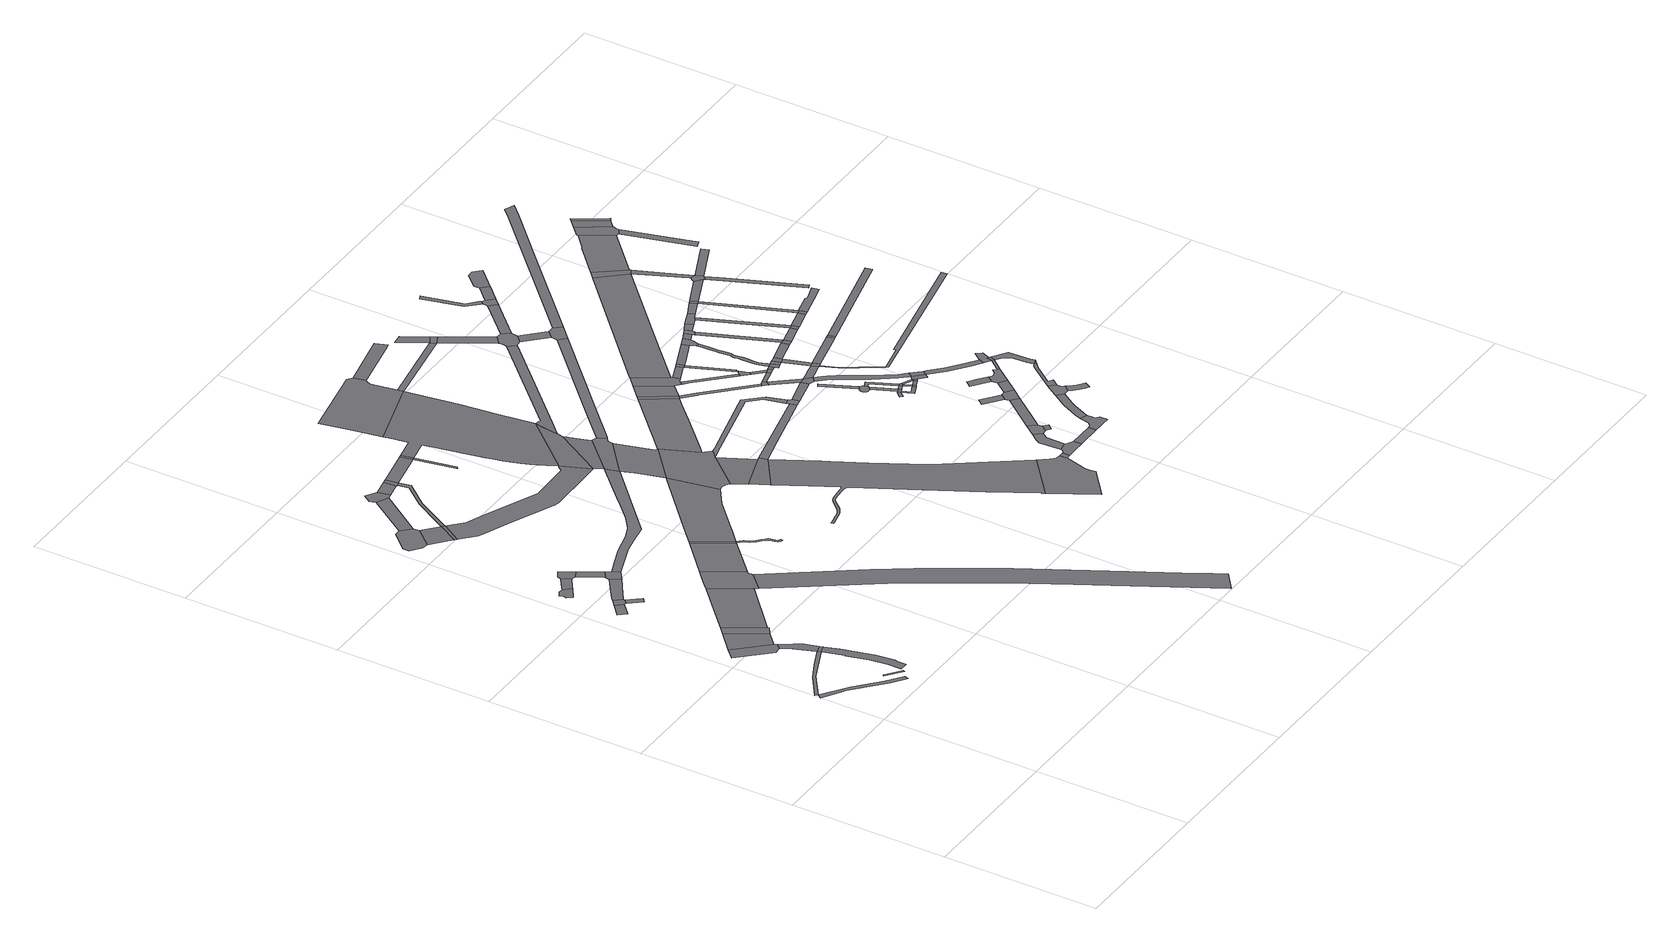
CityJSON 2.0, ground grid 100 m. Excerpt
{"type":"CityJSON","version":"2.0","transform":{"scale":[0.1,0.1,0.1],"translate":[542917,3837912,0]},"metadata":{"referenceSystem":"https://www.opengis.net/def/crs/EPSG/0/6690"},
"CityObjects":{
"road1":{"type":"Road","attributes":{"RoadStructureAttribute.sectionType":"1"},"geometry":[{"type":"MultiSurface","lod":"1","boundaries":[[[0,1,2,3,4,5,6,7,8,9,10]]]}]},
"road2":{"type":"Road","attributes":{"RoadStructureAttribute.sectionType":"1"},"geometry":[{"type":"MultiSurface","lod":"1","boundaries":[[[11,12,13,14,2,15,16]]]}]},
"road3":{"type":"Road","geometry":[{"type":"MultiSurface","lod":"1","boundaries":[[[17,18,19,20]]]}]},
"road4":{"type":"Road","geometry":[{"type":"MultiSurface","lod":"1","boundaries":[[[21,22,23,24,25,26,27]]]}]},
"road5":{"type":"Road","attributes":{"RoadStructureAttribute.sectionType":"1"},"geometry":[{"type":"MultiSurface","lod":"1","boundaries":[[[28,21,27,29,30]]]}]},
"road6":{"type":"Road","attributes":{"RoadStructureAttribute.sectionType":"1"},"geometry":[{"type":"MultiSurface","lod":"1","boundaries":[[[31,32,33,34,35,36,37,16,38,39,40,41,42,43,44]]]}]},
"road7":{"type":"Road","attributes":{"RoadStructureAttribute.sectionType":"1"},"geometry":[{"type":"MultiSurface","lod":"1","boundaries":[[[45,46,47,26,25,48,49,50,11,51]]]}]},
"road8":{"type":"Road","geometry":[{"type":"MultiSurface","lod":"1","boundaries":[[[51,11,16,37]]]}]},
"road9":{"type":"Road","geometry":[{"type":"MultiSurface","lod":"1","boundaries":[[[52,28,30,53,54]]]}]},
"road10":{"type":"Road","attributes":{"RoadStructureAttribute.sectionType":"1"},"geometry":[{"type":"MultiSurface","lod":"1","boundaries":[[[55,56,57,58]]]}]},
"road11":{"type":"Road","geometry":[{"type":"MultiSurface","lod":"1","boundaries":[[[59,55,58,60,61,62,63,64,65,66]]]}]},
"road12":{"type":"Road","geometry":[{"type":"MultiSurface","lod":"1","boundaries":[[[67,68,69,70,71,72,73,74]]]}]},
"road13":{"type":"Road","geometry":[{"type":"MultiSurface","lod":"1","boundaries":[[[75,76,77,63,62]]]}]},
"road14":{"type":"Road","attributes":{"RoadStructureAttribute.sectionType":"1"},"geometry":[{"type":"MultiSurface","lod":"1","boundaries":[[[78,79,80,74,73,81,82]]]}]},
"road15":{"type":"Road","attributes":{"RoadStructureAttribute.sectionType":"1"},"geometry":[{"type":"MultiSurface","lod":"1","boundaries":[[[83,84,52,54,85,86]]]}]},
"road16":{"type":"Road","attributes":{"RoadStructureAttribute.sectionType":"1"},"geometry":[{"type":"MultiSurface","lod":"1","boundaries":[[[87,88,89,90,59,66,91,92,93]]]}]},
"road17":{"type":"Road","geometry":[{"type":"MultiSurface","lod":"1","boundaries":[[[94,95,78,82,96,97]]]}]},
"road18":{"type":"Road","attributes":{"RoadStructureAttribute.sectionType":"1"},"geometry":[{"type":"MultiSurface","lod":"1","boundaries":[[[98,97,96,99,100]]]}]},
"road19":{"type":"Road","geometry":[{"type":"MultiSurface","lod":"1","boundaries":[[[100,99,87,93,101,102]]]}]},
"road20":{"type":"Road","geometry":[{"type":"MultiSurface","lod":"1","boundaries":[[[103,104,105,106,107,108,109,110,111,112]]]}]},
"road21":{"type":"Road","geometry":[{"type":"MultiSurface","lod":"1","boundaries":[[[113,114,115,83,86,116,117,118,119,120,121,122]]]}]},
"road22":{"type":"Road","attributes":{"RoadStructureAttribute.sectionType":"1"},"geometry":[{"type":"MultiSurface","lod":"1","boundaries":[[[123,124,110,109,125,126,127]]]}]},
"road23":{"type":"Road","geometry":[{"type":"MultiSurface","lod":"1","boundaries":[[[127,126,128,129]]]}]},
"road24":{"type":"Road","attributes":{"RoadStructureAttribute.sectionType":"1"},"geometry":[{"type":"MultiSurface","lod":"1","boundaries":[[[130,103,112,131,132]]]}]},
"road25":{"type":"Road","attributes":{"RoadStructureAttribute.sectionType":"1"},"geometry":[{"type":"MultiSurface","lod":"1","boundaries":[[[133,113,122,134]]]}]},
"road26":{"type":"Road","attributes":{"RoadStructureAttribute.sectionType":"1"},"geometry":[{"type":"MultiSurface","lod":"1","boundaries":[[[135,136,137,138,139,140,141,142,143,127,129]]]}]},
"road27":{"type":"Road","geometry":[{"type":"MultiSurface","lod":"1","boundaries":[[[144,145,130,132,146,147,148]]]}]},
"road28":{"type":"Road","geometry":[{"type":"MultiSurface","lod":"1","boundaries":[[[149,133,134,150]]]}]},
"road29":{"type":"Road","attributes":{"RoadStructureAttribute.sectionType":"1"},"geometry":[{"type":"MultiSurface","lod":"1","boundaries":[[[151,152,153,154,155,156,157,158,117,116,159,160,161,162,163,164,165,166]]]}]},
"road30":{"type":"Road","attributes":{"RoadStructureAttribute.sectionType":"1"},"geometry":[{"type":"MultiSurface","lod":"1","boundaries":[[[167,148,147,168]]]}]},
"road31":{"type":"Road","attributes":{"RoadStructureAttribute.sectionType":"1"},"geometry":[{"type":"MultiSurface","lod":"1","boundaries":[[[169,170,171,172,173,174,175,176,177,178,102,101,179,180,181,182,183,184,185]]]}]},
"road32":{"type":"Road","geometry":[{"type":"MultiSurface","lod":"1","boundaries":[[[186,187,188,189,190,191,192,193,194,195,196,197,198,199,200,201,202,203,204,205,206,207,208,209,210,211,150,134]]]}]},
"road33":{"type":"Road","attributes":{"RoadStructureAttribute.sectionType":"1"},"geometry":[{"type":"MultiSurface","lod":"1","boundaries":[[[212,213,214,215,216,217,129,128,218,219,220,221,222,223,224,225,226,227,228,229,230,231,232,233]]]}]},
"road34":{"type":"Road","geometry":[{"type":"MultiSurface","lod":"1","boundaries":[[[234,167,168,235,140,139,236]]]}]},
"road35":{"type":"Road","attributes":{"RoadStructureAttribute.sectionType":"1"},"geometry":[{"type":"MultiSurface","lod":"1","boundaries":[[[237,238,149,150,239,240,241,242]]]}]},
"road36":{"type":"Road","attributes":{"RoadStructureAttribute.sectionType":"1"},"geometry":[{"type":"MultiSurface","lod":"1","boundaries":[[[243,244,245,234,236,246,247]]]}]},
"road37":{"type":"Road","attributes":{"RoadStructureAttribute.sectionType":"1"},"geometry":[{"type":"MultiSurface","lod":"1","boundaries":[[[248,249,250,251,252,247]]]}]},
"road38":{"type":"Road","geometry":[{"type":"MultiSurface","lod":"1","boundaries":[[[253,243,247,252]]]}]},
"road39":{"type":"Road","geometry":[{"type":"MultiSurface","lod":"1","boundaries":[[[254,255,256,257,258,259,260,261,262,253,252,263,264,265,266,267,268,269,270,271,272,273,274,275,233,276]]]}]},
"road40":{"type":"Road","attributes":{"RoadStructureAttribute.sectionType":"1"},"geometry":[{"type":"MultiSurface","lod":"1","boundaries":[[[277,276,233,232,278,279,280]]]}]},
"road41":{"type":"Road","attributes":{"RoadStructureAttribute.sectionType":"1"},"geometry":[{"type":"MultiSurface","lod":"1","boundaries":[[[281,282,283,284,285,185,286,287,237,288]]]}]},
"road42":{"type":"Road","geometry":[{"type":"MultiSurface","lod":"1","boundaries":[[[289,290,291,278,232,292,169,293]]]}]},
"road43":{"type":"Road","geometry":[{"type":"MultiSurface","lod":"1","boundaries":[[[294,293,169,185,285,295,296,297,298]]]}]},
"road44":{"type":"Road","geometry":[{"type":"MultiSurface","lod":"1","boundaries":[[[288,237,242,299,300,301,302,303,304]]]}]},
"road45":{"type":"Road","geometry":[{"type":"MultiSurface","lod":"1","boundaries":[[[305,306,307,308,309]]]}]},
"road46":{"type":"Road","attributes":{"RoadStructureAttribute.sectionType":"1"},"geometry":[{"type":"MultiSurface","lod":"1","boundaries":[[[302,301,310,307,306]]]}]},
"road47":{"type":"Road","geometry":[{"type":"MultiSurface","lod":"1","boundaries":[[[311,312,313,314,259,258,315,316,317,318,319,320]]]}]},
"road48":{"type":"Road","attributes":{"RoadStructureAttribute.sectionType":"1"},"geometry":[{"type":"MultiSurface","lod":"1","boundaries":[[[321,322,323,324,325,326,327,328,309,308,329,330,331,332,333,334,335,336,337,338,339,340,341,342,343,344,345,346,347,348,349,350,351,352,353,354,355,356,357,358,359,360,361,362,363,364,365,366,367,368,369,370]]]}]},
"road49":{"type":"Road","attributes":{"RoadStructureAttribute.sectionType":"1"},"geometry":[{"type":"MultiSurface","lod":"1","boundaries":[[[371,288,304,372,373,374,375,376,377,378]]]}]},
"road50":{"type":"Road","geometry":[{"type":"MultiSurface","lod":"1","boundaries":[[[379,380,381,382,370,369,383,384,385,386,387,388]]]}]},
"road51":{"type":"Road","attributes":{"RoadStructureAttribute.sectionType":"1"},"geometry":[{"type":"MultiSurface","lod":"1","boundaries":[[[389,305,309,390,391]]]}]},
"road52":{"type":"Road","attributes":{"RoadStructureAttribute.sectionType":"1"},"geometry":[{"type":"MultiSurface","lod":"1","boundaries":[[[392,393,394,395,303,302,396,397,398,399,400]]]}]},
"road53":{"type":"Road","attributes":{"RoadStructureAttribute.sectionType":"1"},"geometry":[{"type":"MultiSurface","lod":"1","boundaries":[[[401,402,403,404,276,280,405,406,407]]]}]},
"road54":{"type":"Road","attributes":{"RoadStructureAttribute.sectionType":"1"},"geometry":[{"type":"MultiSurface","lod":"1","boundaries":[[[408,320,319,409,410]]]}]},
"road55":{"type":"Road","attributes":{"RoadStructureAttribute.sectionType":"1"},"geometry":[{"type":"MultiSurface","lod":"1","boundaries":[[[411,412,315,258,413]]]}]},
"road56":{"type":"Road","attributes":{"RoadStructureAttribute.sectionType":"1"},"geometry":[{"type":"MultiSurface","lod":"1","boundaries":[[[414,415,298,297,416,417,418]]]}]},
"road57":{"type":"Road","geometry":[{"type":"MultiSurface","lod":"1","boundaries":[[[419,371,378,420]]]}]},
"road58":{"type":"Road","attributes":{"RoadStructureAttribute.sectionType":"1"},"geometry":[{"type":"MultiSurface","lod":"1","boundaries":[[[421,388,387,422]]]}]},
"road59":{"type":"Road","geometry":[{"type":"MultiSurface","lod":"1","boundaries":[[[423,419,420,424]]]}]},
"road60":{"type":"Road","geometry":[{"type":"MultiSurface","lod":"1","boundaries":[[[425,426,427,428,429,430,431,421,422,432,433,434,435,436]]]}]},
"road61":{"type":"Road","attributes":{"RoadStructureAttribute.sectionType":"1"},"geometry":[{"type":"MultiSurface","lod":"1","boundaries":[[[437,438,439,427,426,440,441]]]}]},
"road62":{"type":"Road","geometry":[{"type":"MultiSurface","lod":"1","boundaries":[[[442,423,424,443,444,445,446,447,448]]]}]},
"road63":{"type":"Road","geometry":[{"type":"MultiSurface","lod":"1","boundaries":[[[449,400,399,450,389,391,451,452]]]}]},
"road64":{"type":"Road","attributes":{"RoadStructureAttribute.sectionType":"1"},"geometry":[{"type":"MultiSurface","lod":"1","boundaries":[[[453,454,420,378,455,456,457,458,459]]]}]},
"road65":{"type":"Road","attributes":{"RoadStructureAttribute.sectionType":"1"},"geometry":[{"type":"MultiSurface","lod":"1","boundaries":[[[460,461,462,411,463]]]}]},
"road66":{"type":"Road","attributes":{"RoadStructureAttribute.sectionType":"1"},"geometry":[{"type":"MultiSurface","lod":"1","boundaries":[[[464,437,441,465,466,467,468,469,470]]]}]},
"road67":{"type":"Road","attributes":{"RoadStructureAttribute.sectionType":"1"},"geometry":[{"type":"MultiSurface","lod":"1","boundaries":[[[436,435,471,472]]]}]},
"road68":{"type":"Road","geometry":[{"type":"MultiSurface","lod":"1","boundaries":[[[463,411,413,473,474]]]}]},
"road69":{"type":"Road","attributes":{"RoadStructureAttribute.sectionType":"1"},"geometry":[{"type":"MultiSurface","lod":"1","boundaries":[[[475,445,444,476,477,478,479,480]]]}]},
"road70":{"type":"Road","geometry":[{"type":"MultiSurface","lod":"1","boundaries":[[[481,482,468,467]]]}]},
"road71":{"type":"Road","attributes":{"RoadStructureAttribute.sectionType":"1"},"geometry":[{"type":"MultiSurface","lod":"1","boundaries":[[[483,484,452,451,485]]]}]},
"road72":{"type":"Road","attributes":{"RoadStructureAttribute.sectionType":"1"},"geometry":[{"type":"MultiSurface","lod":"1","boundaries":[[[486,487,447,446,488,489,490]]]}]},
"road73":{"type":"Road","geometry":[{"type":"MultiSurface","lod":"1","boundaries":[[[491,459,458,492,493,494]]]}]},
"road74":{"type":"Road","attributes":{"RoadStructureAttribute.sectionType":"1"},"geometry":[{"type":"MultiSurface","lod":"1","boundaries":[[[474,473,495,496]]]}]},
"road75":{"type":"Road","attributes":{"RoadStructureAttribute.sectionType":"1"},"geometry":[{"type":"MultiSurface","lod":"1","boundaries":[[[497,494,493,483,498]]]}]},
"road76":{"type":"Road","geometry":[{"type":"MultiSurface","lod":"1","boundaries":[[[499,486,490,500,501]]]}]},
"road77":{"type":"Road","attributes":{"RoadStructureAttribute.sectionType":"1"},"geometry":[{"type":"MultiSurface","lod":"1","boundaries":[[[502,503,501,500,504,505]]]}]},
"road78":{"type":"Road","geometry":[{"type":"MultiSurface","lod":"1","boundaries":[[[506,507,508,496,495,509,510,511,512,401,407,513,514,515,516,517,518,519]]]}]},
"road79":{"type":"Road","geometry":[{"type":"MultiSurface","lod":"1","boundaries":[[[520,521,505,504,480,479,522,523]]]}]},
"road80":{"type":"Road","attributes":{"RoadStructureAttribute.sectionType":"1"},"geometry":[{"type":"MultiSurface","lod":"1","boundaries":[[[524,491,494,525]]]}]},
"road81":{"type":"Road","geometry":[{"type":"MultiSurface","lod":"1","boundaries":[[[526,527,528,529]]]}]},
"road82":{"type":"Road","geometry":[{"type":"MultiSurface","lod":"1","boundaries":[[[530,531,532,533]]]}]},
"road83":{"type":"Road","attributes":{"RoadStructureAttribute.sectionType":"1"},"geometry":[{"type":"MultiSurface","lod":"1","boundaries":[[[534,535,464,470,536,537]]]}]},
"road84":{"type":"Road","geometry":[{"type":"MultiSurface","lod":"1","boundaries":[[[538,539,540,541,529,528,542,543,544,545,546,547,548,549,550,551,552,553,554,555,556,557,558,559,560,561,562,563,564,565]]]}]},
"road85":{"type":"Road","geometry":[{"type":"MultiSurface","lod":"1","boundaries":[[[498,483,485,566,567]]]}]},
"road86":{"type":"Road","geometry":[{"type":"MultiSurface","lod":"1","boundaries":[[[568,569,570,571,472,471,572,573,574,575,576,577,578]]]}]},
"road87":{"type":"Road","attributes":{"RoadStructureAttribute.sectionType":"1"},"geometry":[{"type":"MultiSurface","lod":"1","boundaries":[[[523,522,524,579]]]}]},
"road88":{"type":"Road","attributes":{"RoadStructureAttribute.sectionType":"1"},"geometry":[{"type":"MultiSurface","lod":"1","boundaries":[[[562,561,580,581]]]}]},
"road89":{"type":"Road","geometry":[{"type":"MultiSurface","lod":"1","boundaries":[[[581,580,530,533,582,583]]]}]},
"road90":{"type":"Road","attributes":{"RoadStructureAttribute.sectionType":"1"},"geometry":[{"type":"MultiSurface","lod":"1","boundaries":[[[584,516,515,585,586]]]}]},
"road91":{"type":"Road","geometry":[{"type":"MultiSurface","lod":"1","boundaries":[[[587,579,524,525,588,589]]]}]},
"road92":{"type":"Road","attributes":{"RoadStructureAttribute.sectionType":"1"},"geometry":[{"type":"MultiSurface","lod":"1","boundaries":[[[590,582,533,591,592,593]]]}]},
"road93":{"type":"Road","attributes":{"RoadStructureAttribute.sectionType":"1"},"geometry":[{"type":"MultiSurface","lod":"1","boundaries":[[[594,565,564,595,596,597]]]}]},
"road94":{"type":"Road","attributes":{"RoadStructureAttribute.sectionType":"1"},"geometry":[{"type":"MultiSurface","lod":"1","boundaries":[[[596,581,583,598]]]}]},
"road95":{"type":"Road","attributes":{"RoadStructureAttribute.sectionType":"1"},"geometry":[{"type":"MultiSurface","lod":"1","boundaries":[[[599,587,589,600]]]}]},
"road96":{"type":"Road","attributes":{"RoadStructureAttribute.sectionType":"1"},"geometry":[{"type":"MultiSurface","lod":"1","boundaries":[[[601,602,499,501,603,604,605,606]]]}]},
"road97":{"type":"Road","geometry":[{"type":"MultiSurface","lod":"1","boundaries":[[[607,608,609,610,611]]]}]},
"road98":{"type":"Road","attributes":{"RoadStructureAttribute.sectionType":"1"},"geometry":[{"type":"MultiSurface","lod":"1","boundaries":[[[612,613,614,615,498,567,616,617,618]]]}]},
"road99":{"type":"Road","geometry":[{"type":"MultiSurface","lod":"1","boundaries":[[[597,596,598,619,620]]]}]},
"road100":{"type":"Road","attributes":{"RoadStructureAttribute.sectionType":"1"},"geometry":[{"type":"MultiSurface","lod":"1","boundaries":[[[619,598,593,621]]]}]},
"road101":{"type":"Road","geometry":[{"type":"MultiSurface","lod":"1","boundaries":[[[622,599,600,623,624]]]}]},
"road102":{"type":"Road","geometry":[{"type":"MultiSurface","lod":"1","boundaries":[[[621,593,592,625]]]}]},
"road103":{"type":"Road","attributes":{"RoadStructureAttribute.sectionType":"1"},"geometry":[{"type":"MultiSurface","lod":"1","boundaries":[[[626,627,628,629,567,566,630,631,632,633,634,635,636]]]}]},
"road104":{"type":"Road","geometry":[{"type":"MultiSurface","lod":"1","boundaries":[[[637,638,586,585,639,640,414,418,641,642]]]}]},
"road105":{"type":"Road","attributes":{"RoadStructureAttribute.sectionType":"1"},"geometry":[{"type":"MultiSurface","lod":"1","boundaries":[[[643,644,622,624,645]]]}]},
"road106":{"type":"Road","attributes":{"RoadStructureAttribute.sectionType":"1"},"geometry":[{"type":"MultiSurface","lod":"1","boundaries":[[[646,647,648,649,650,651,568,578,652,653,654,655,656,657]]]}]},
"road107":{"type":"Road","attributes":{"RoadStructureAttribute.sectionType":"1"},"geometry":[{"type":"MultiSurface","lod":"1","boundaries":[[[620,619,658,659]]]}]},
"road108":{"type":"Road","attributes":{"RoadStructureAttribute.sectionType":"1"},"geometry":[{"type":"MultiSurface","lod":"1","boundaries":[[[658,621,625,660]]]}]},
"road109":{"type":"Road","geometry":[{"type":"MultiSurface","lod":"1","boundaries":[[[611,610,534,537,661,662]]]}]},
"road110":{"type":"Road","attributes":{"RoadStructureAttribute.sectionType":"1"},"geometry":[{"type":"MultiSurface","lod":"1","boundaries":[[[663,664,665,666,667,668,669,670,671,672,673,674,675,676,677,678,679,680,681,682,683,684,685,686,599,622,687,688,689,690,691,692,693,694,695,696,697,698,699,700,701,702,703,704,705,706,707,708]]]}]},
"road111":{"type":"Road","geometry":[{"type":"MultiSurface","lod":"1","boundaries":[[[709,710,711,643,645,712]]]}]},
"road112":{"type":"Road","attributes":{"RoadStructureAttribute.sectionType":"1"},"geometry":[{"type":"MultiSurface","lod":"1","boundaries":[[[712,645,612,713]]]}]},
"road113":{"type":"Road","attributes":{"RoadStructureAttribute.sectionType":"1"},"geometry":[{"type":"MultiSurface","lod":"1","boundaries":[[[714,519,518,715]]]}]},
"road114":{"type":"Road","geometry":[{"type":"MultiSurface","lod":"1","boundaries":[[[659,658,660,716]]]}]},
"road115":{"type":"Road","geometry":[{"type":"MultiSurface","lod":"1","boundaries":[[[713,612,618,717,718,719,720]]]}]},
"road116":{"type":"Road","attributes":{"RoadStructureAttribute.sectionType":"1"},"geometry":[{"type":"MultiSurface","lod":"1","boundaries":[[[635,659,716,721,722]]]}]},
"road117":{"type":"Road","geometry":[{"type":"MultiSurface","lod":"1","boundaries":[[[723,724,601,606,725,726,727,663,708,728,729,730,731,732,733]]]}]},
"road118":{"type":"Road","geometry":[{"type":"MultiSurface","lod":"1","boundaries":[[[636,635,722,734,735]]]}]},
"road119":{"type":"Road","attributes":{"RoadStructureAttribute.sectionType":"1"},"geometry":[{"type":"MultiSurface","lod":"1","boundaries":[[[736,662,661,737]]]}]},
"road120":{"type":"Road","geometry":[{"type":"MultiSurface","lod":"1","boundaries":[[[738,739,740,741,742,743]]]}]},
"road121":{"type":"Road","attributes":{"RoadStructureAttribute.sectionType":"1"},"geometry":[{"type":"MultiSurface","lod":"1","boundaries":[[[744,709,712,745,746]]]}]},
"road122":{"type":"Road","attributes":{"RoadStructureAttribute.sectionType":"1"},"geometry":[{"type":"MultiSurface","lod":"1","boundaries":[[[747,748,749,723,733,750,751,752,753,754]]]}]},
"road123":{"type":"Road","geometry":[{"type":"MultiSurface","lod":"1","boundaries":[[[755,756,646,657,757,758,759,760,761]]]}]},
"road124":{"type":"Road","attributes":{"RoadStructureAttribute.sectionType":"1"},"geometry":[{"type":"MultiSurface","lod":"1","boundaries":[[[762,763,764,765,766,767,768,769]]]}]},
"road125":{"type":"Road","attributes":{"RoadStructureAttribute.sectionType":"1"},"geometry":[{"type":"MultiSurface","lod":"1","boundaries":[[[770,771,442,448,772,773,774,775,776,777]]]}]},
"road126":{"type":"Road","geometry":[{"type":"MultiSurface","lod":"1","boundaries":[[[778,747,754,779,780,781,782]]]}]},
"road127":{"type":"Road","geometry":[{"type":"MultiSurface","lod":"1","boundaries":[[[783,784,785,743,742,786,736,737,787,788,789]]]}]},
"road128":{"type":"Road","attributes":{"RoadStructureAttribute.sectionType":"1"},"geometry":[{"type":"MultiSurface","lod":"1","boundaries":[[[790,713,720,791,792,793]]]}]},
"road129":{"type":"Road","geometry":[{"type":"MultiSurface","lod":"1","boundaries":[[[794,769,768,795,714,715,796,797]]]}]},
"road130":{"type":"Road","geometry":[{"type":"MultiSurface","lod":"1","boundaries":[[[798,799,800,801,802,803,804,805,806,758,757]]]}]},
"road131":{"type":"Road","attributes":{"RoadStructureAttribute.sectionType":"1"},"geometry":[{"type":"MultiSurface","lod":"1","boundaries":[[[780,779,807,808]]]}]},
"road132":{"type":"Road","attributes":{"RoadStructureAttribute.sectionType":"1"},"geometry":[{"type":"MultiSurface","lod":"1","boundaries":[[[809,810,811,812,735,734,813,814,815,816,817,818]]]}]},
"road133":{"type":"Road","geometry":[{"type":"MultiSurface","lod":"1","boundaries":[[[808,807,744,746,819,820]]]}]},
"road134":{"type":"Road","attributes":{"RoadStructureAttribute.sectionType":"1"},"geometry":[{"type":"MultiSurface","lod":"1","boundaries":[[[821,778,782,822]]]}]},
"road135":{"type":"Road","attributes":{"RoadStructureAttribute.sectionType":"1"},"geometry":[{"type":"MultiSurface","lod":"1","boundaries":[[[823,824,825,826,827,828,829,755,761,830,831,832,833,834,835,836,837,838,839]]]}]},
"road136":{"type":"Road","attributes":{"RoadStructureAttribute.sectionType":"1"},"geometry":[{"type":"MultiSurface","lod":"1","boundaries":[[[840,797,796,841]]]}]},
"road137":{"type":"Road","attributes":{"RoadStructureAttribute.sectionType":"1"},"geometry":[{"type":"MultiSurface","lod":"1","boundaries":[[[842,843,789,788,844,845]]]}]},
"road138":{"type":"Road","attributes":{"RoadStructureAttribute.sectionType":"1"},"geometry":[{"type":"MultiSurface","lod":"1","boundaries":[[[846,847,820,819,848]]]}]},
"road139":{"type":"Road","geometry":[{"type":"MultiSurface","lod":"1","boundaries":[[[849,850,821,822,851,852,853,854,855]]]}]},
"road140":{"type":"Road","geometry":[{"type":"MultiSurface","lod":"1","boundaries":[[[856,790,793,857]]]}]},
"road141":{"type":"Road","geometry":[{"type":"MultiSurface","lod":"1","boundaries":[[[858,818,817,842,859,860,861]]]}]},
"road142":{"type":"Road","attributes":{"RoadStructureAttribute.sectionType":"1"},"geometry":[{"type":"MultiSurface","lod":"1","boundaries":[[[853,852,862,846,863]]]}]},
"road143":{"type":"Road","geometry":[{"type":"MultiSurface","lod":"1","boundaries":[[[859,842,845,864]]]}]},
"road144":{"type":"Road","attributes":{"RoadStructureAttribute.sectionType":"1"},"geometry":[{"type":"MultiSurface","lod":"1","boundaries":[[[865,866,864,845,867,868,869,823,870]]]}]},
"road145":{"type":"Road","geometry":[{"type":"MultiSurface","lod":"1","boundaries":[[[863,846,848,871]]]}]},
"road146":{"type":"Road","geometry":[{"type":"MultiSurface","lod":"1","boundaries":[[[870,823,839]]]}]},
"road147":{"type":"Road","geometry":[{"type":"MultiSurface","lod":"1","boundaries":[[[872,873,874,875,876,877,840,841,878,879,880]]]}]},
"road148":{"type":"Road","attributes":{"RoadStructureAttribute.sectionType":"1"},"geometry":[{"type":"MultiSurface","lod":"1","boundaries":[[[881,849,855,882,883]]]}]},
"road149":{"type":"Road","attributes":{"RoadStructureAttribute.sectionType":"1"},"geometry":[{"type":"MultiSurface","lod":"1","boundaries":[[[884,885,886,863,871,887]]]}]},
"road150":{"type":"Road","geometry":[{"type":"MultiSurface","lod":"1","boundaries":[[[888,881,883,889]]]}]},
"road151":{"type":"Road","attributes":{"RoadStructureAttribute.sectionType":"1"},"geometry":[{"type":"MultiSurface","lod":"1","boundaries":[[[889,883,884,890]]]}]},
"road152":{"type":"Road","geometry":[{"type":"MultiSurface","lod":"1","boundaries":[[[890,884,887,891]]]}]},
"road153":{"type":"Road","attributes":{"RoadStructureAttribute.sectionType":"1"},"geometry":[{"type":"MultiSurface","lod":"1","boundaries":[[[892,893,894,895,896,719,718,897,898,899,900,901,902]]]}]},
"road154":{"type":"Road","attributes":{"RoadStructureAttribute.sectionType":"1"},"geometry":[{"type":"MultiSurface","lod":"1","boundaries":[[[903,904,642,641,905,906,907]]]}]},
"road155":{"type":"Road","attributes":{"RoadStructureAttribute.sectionType":"1"},"geometry":[{"type":"MultiSurface","lod":"1","boundaries":[[[908,888,889,909]]]}]},
"road156":{"type":"Road","geometry":[{"type":"MultiSurface","lod":"1","boundaries":[[[910,911,770,777,912,913]]]}]},
"road157":{"type":"Road","attributes":{"RoadStructureAttribute.sectionType":"1"},"geometry":[{"type":"MultiSurface","lod":"1","boundaries":[[[914,915,916,917,918,919,920,921,922,890,891,923,924]]]}]},
"road158":{"type":"Road","attributes":{"RoadStructureAttribute.sectionType":"1"},"geometry":[{"type":"MultiSurface","lod":"1","boundaries":[[[925,856,857,926,927]]]}]},
"road159":{"type":"Road","attributes":{"RoadStructureAttribute.sectionType":"1"},"geometry":[{"type":"MultiSurface","lod":"1","boundaries":[[[928,912,777,929,930]]]}]},
"road160":{"type":"Road","geometry":[{"type":"MultiSurface","lod":"1","boundaries":[[[929,931,932,908,909,933,934,935,936,937,930]]]}]},
"road161":{"type":"Road","attributes":{"RoadStructureAttribute.sectionType":"1"},"geometry":[{"type":"MultiSurface","lod":"1","boundaries":[[[938,935,934,939,940]]]}]},
"road162":{"type":"Road","attributes":{"RoadStructureAttribute.sectionType":"1"},"geometry":[{"type":"MultiSurface","lod":"1","boundaries":[[[941,942,943,910,913,944]]]}]},
"road163":{"type":"Road","attributes":{"RoadStructureAttribute.sectionType":"1"},"geometry":[{"type":"MultiSurface","lod":"1","boundaries":[[[945,946,937,936,947]]]}]},
"road164":{"type":"Road","geometry":[{"type":"MultiSurface","lod":"1","boundaries":[[[948,949,941,944,950,951,952,953]]]}]},
"road165":{"type":"Road","attributes":{"RoadStructureAttribute.sectionType":"1"},"geometry":[{"type":"MultiSurface","lod":"1","boundaries":[[[951,950,954,955]]]}]},
"road166":{"type":"Road","attributes":{"RoadStructureAttribute.sectionType":"1"},"geometry":[{"type":"MultiSurface","lod":"1","boundaries":[[[956,948,953,957,958]]]}]},
"road167":{"type":"Road","geometry":[{"type":"MultiSurface","lod":"1","boundaries":[[[959,956,958,960,961]]]}]}
},
"vertices":[
[336,1197,0],[185,1333,0],[21,1447,0],[4,1420,0],[125,1343,0],[128,1344,0],[246,1243,0],[335,1163,0],[417,1104,0],[425,1099,0],[432,1125,0],
[391,1678,0],[265,1622,0],[156,1566,0],[7,1461,0],[171,1554,0],[399,1657,0],
[384,1238,0],[374,1228,0],[473,1151,0],[477,1164,0],
[146,2114,0],[84,2056,0],[263,1869,0],[299,1874,0],[305,1874,0],[334,1907,0],[323,1923,0],
[264,2223,0],[396,1990,0],[406,1999,0],
[539,1239,0],[544,1258,0],[539,1308,0],[529,1382,0],[516,1434,0],[479,1581,0],[449,1673,0],[401,1648,0],[439,1521,0],[436,1519,0],[473,1382,0],[489,1267,0],[484,1181,0],[538,1181,0],
[415,1779,0],[387,1830,0],[349,1886,0],[312,1863,0],[328,1835,0],[390,1680,0],[442,1694,0],
[308,2264,0],[453,2030,0],[449,2042,0],
[191,2893,0],[118,2830,0],[157,2785,0],[228,2851,0],
[232,2929,0],[237,2852,0],[242,2850,0],[246,2848,0],[270,2875,0],[266,2879,0],[269,2881,0],[272,2883,0],
[148,3230,0],[115,3209,0],[121,3200,0],[127,3191,0],[118,3165,0],[140,3132,0],[215,3183,0],[174,3227,0],
[311,2769,0],[325,2780,0],[338,2791,0],
[262,3289,0],[193,3240,0],[177,3229,0],[225,3190,0],[294,3237,0],
[600,2536,0],[420,2368,0],[743,2306,0],[745,2308,0],
[400,3054,0],[340,3010,0],[335,3007,0],[251,2946,0],[373,2951,0],[377,2954,0],[439,2996,0],
[315,3341,0],[271,3315,0],[322,3229,0],[366,3255,0],
[434,3141,0],[407,3085,0],[452,3115,0],
[500,3038,0],[474,3081,0],
[202,4318,0],[189,4317,0],[162,4316,0],[58,4205,0],[60,4165,0],[124,4115,0],[164,4110,0],[265,4222,0],[265,4224,0],[259,4260,0],
[729,2656,0],[685,2615,0],[624,2558,0],[761,2285,0],[863,2389,0],[860,2396,0],[859,2403,0],[860,2412,0],[862,2419,0],[871,2430,0],
[358,4141,0],[355,4143,0],[257,4030,0],[286,4006,0],[362,4137,0],
[299,3994,0],[378,4122,0],
[378,4574,0],[263,4266,0],[452,4539,0],
[944,2853,0],[1085,2629,0],
[380,4124,0],[405,4170,0],[506,4349,0],[629,4497,0],[612,4569,0],[586,4559,0],[602,4492,0],[491,4361,0],[390,4185,0],
[402,4667,0],[370,4616,0],[469,4542,0],[485,4545,0],[469,4624,0],
[955,2863,0],[1096,2639,0],
[2210,173,0],[2124,325,0],[2028,505,0],[1982,591,0],[1671,1163,0],[1475,1487,0],[1384,1638,0],[1248,1844,0],[1177,1690,0],[1398,1338,0],[1533,1116,0],[1714,783,0],[1867,503,0],[2084,105,0],[2138,4,0],[2254,95,0],
[574,4645,0],[579,4565,0],
[1331,3649,0],[1316,3633,0],[1097,3415,0],[1068,3385,0],[1018,3334,0],[976,3294,0],[894,3230,0],[814,3196,0],[673,3160,0],[557,3114,0],[711,3116,0],[810,3137,0],[910,3154,0],[919,3155,0],[924,3160,0],[942,3178,0],[1354,3561,0],
[1113,2597,0],[1128,2566,0],[1142,2548,0],[1152,2537,0],[1176,2517,0],[1193,2500,0],[1199,2491,0],[1203,2479,0],[1208,2452,0],[1216,2432,0],[1222,2425,0],[1228,2423,0],[1242,2420,0],[1244,2435,0],[1233,2437,0],[1231,2438,0],[1228,2440,0],[1223,2456,0],[1218,2483,0],[1213,2497,0],[1205,2510,0],[1186,2528,0],[1163,2548,0],[1153,2557,0],[1141,2573,0],[1126,2606,0],
[1218,3879,0],[1193,3849,0],[1191,3849,0],[931,3841,0],[586,3990,0],[473,4036,0],[308,3987,0],[352,3947,0],[392,3911,0],[433,3893,0],[592,3825,0],[848,3714,0],[870,3705,0],[874,3703,0],[892,3697,0],[911,3693,0],[923,3693,0],[926,3693,0],[937,3693,0],[1196,3700,0],[1300,3703,0],[1222,3884,0],
[600,4650,0],[583,4562,0],[612,4571,0],
[1436,3305,0],[1022,2925,0],[1185,2722,0],[1202,2737,0],[1379,2903,0],[1496,2983,0],
[838,4699,0],[673,4665,0],[606,4651,0],[841,4619,0],[854,4621,0],
[907,4363,0],[908,4360,0],[913,4364,0],[918,4368,0],[868,4624,0],
[852,4702,0],
[1490,4445,0],[1471,4597,0],[1462,4667,0],[1454,4732,0],[1410,5017,0],[961,4881,0],[973,4820,0],[980,4783,0],[990,4730,0],[1005,4653,0],[1017,4591,0],[1058,4378,0],[1068,4333,0],[1080,4278,0],[1091,4237,0],[1104,4182,0],[1122,4122,0],[1136,4080,0],[1155,4031,0],[1168,4002,0],[1171,3995,0],[1194,3945,0],[1519,4217,0],
[1509,4161,0],[1488,4022,0],[1495,4056,0],[1496,4057,0],
[1650,3497,0],[1642,3500,0],[1641,3502,0],[1601,3648,0],[1575,3742,0],[1386,3481,0],[1387,3479,0],[1657,3495,0],
[1523,3904,0],[1506,3964,0],[1496,3999,0],[1324,3676,0],[1537,3856,0],
[1560,3850,0],[1576,3764,0],[1580,3777,0],[1600,3791,0],[1573,3846,0],
[1521,2989,0],[1549,2979,0],[1570,2963,0],[1752,3173,0],[1800,3219,0],[1759,3265,0],
[1876,2959,0],[1860,2955,0],[1625,2875,0],[1681,2764,0],[1888,2908,0],
[1593,2928,0],
[1346,5355,0],[889,5265,0],[914,5133,0],[924,5074,0],[1403,5055,0],[1375,5221,0],[1392,5253,0],[1393,5255,0],[1395,5255,0],[1378,5333,0],
[2591,1718,0],[2325,2096,0],[2293,2144,0],[2265,2195,0],[2261,2204,0],[2154,2407,0],[2053,2599,0],[2029,2646,0],[1783,2571,0],[1867,2414,0],[1863,2408,0],[1855,2404,0],[1837,2403,0],[1779,2398,0],[1753,2394,0],[1735,2387,0],[1716,2374,0],[1702,2358,0],[1687,2339,0],[1669,2320,0],[1657,2311,0],[1636,2299,0],[1612,2291,0],[1601,2289,0],[1537,2276,0],[1530,2274,0],[1533,2259,0],[1540,2261,0],[1604,2274,0],[1616,2276,0],[1642,2285,0],[1665,2298,0],[1679,2309,0],[1698,2330,0],[1713,2349,0],[1726,2363,0],[1742,2374,0],[1756,2379,0],[1781,2383,0],[1838,2388,0],[1856,2389,0],[1869,2387,0],[1881,2380,0],[1892,2369,0],[2082,2004,0],[2251,1687,0],[2401,1412,0],[2398,1411,0],[2408,1394,0],[2670,1611,0],
[2027,3846,0],[1792,3296,0],[1966,3467,0],[1998,3499,0],[2034,3534,0],[2107,3606,0],[2153,3651,0],[2154,3650,0],
[2764,1521,0],[2747,1524,0],[2733,1532,0],[2716,1549,0],[2565,1116,0],[2745,1264,0],[2738,1295,0],[2739,1335,0],[2777,1471,0],[2774,1519,0],
[2429,3092,0],[2061,2955,0],[2440,3048,0],
[2421,3241,0],[2319,3346,0],[2275,3337,0],[1829,3222,0],[1797,3185,0],[2318,3317,0],[2391,3243,0],[2424,3113,0],[2455,3121,0],
[2094,4754,0],[1557,4205,0],[1546,4209,0],[1536,4212,0],[1552,4115,0],[1579,4142,0],[2134,4709,0],
[1734,5409,0],[1718,5324,0],[1764,5334,0],
[1902,5143,0],[1404,5054,0],[1915,5107,0],
[2300,4544,0],[1733,4001,0],[1611,3799,0],[1822,4002,0],[2341,4501,0],
[2044,3862,0],[2171,3667,0],
[2806,1521,0],[2807,1473,0],
[2122,3936,0],[2248,3742,0],
[2903,1544,0],[2891,1557,0],[2831,1544,0],[2828,1534,0],[2827,1533,0],[2826,1531,0],[2817,1524,0],[2859,1475,0],[2895,1476,0],[2917,1476,0],[2939,1476,0],[2939,1526,0],
[2875,1760,0],[2841,1716,0],[2824,1684,0],[2888,1679,0],[2915,1713,0],
[2184,3995,0],[2257,3734,0],[2283,3711,0],[2297,3735,0],[2323,3747,0],[2315,3791,0],[2309,3802,0],
[2460,3116,0],[2427,3102,0],[2485,3059,0],[2474,3102,0],
[2426,3422,0],[2250,3596,0],[2234,3580,0],[2241,3573,0],[2330,3486,0],[2501,3317,0],[2515,3331,0],
[1865,5324,0],[1801,5315,0],[1901,5144,0],[1954,5174,0],
[2933,1832,0],[2931,1717,0],[2934,1717,0],[2949,1720,0],[2976,1756,0],[2974,1772,0],[2973,1786,0],
[3099,1476,0],[3098,1526,0],
[1922,5109,0],[1974,5139,0],
[2332,3700,0],[2306,3691,0],[2315,3683,0],[2511,3485,0],[2523,3473,0],[2537,3492,0],
[2978,1698,0],[3004,1733,0],
[2644,3147,0],[2477,3103,0],[2657,3101,0],
[2418,3835,0],[2400,3827,0],[2337,3754,0],[2417,3787,0],[2430,3792,0],
[2543,3339,0],[2512,3307,0],[2532,3287,0],[2549,3317,0],
[2099,4810,0],[2146,4850,0],
[2677,3159,0],[2680,3154,0],
[2439,3844,0],[2431,3790,0],[2452,3797,0],
[2556,3519,0],[2563,3524,0],[2551,3504,0],[2560,3509,0],
[2175,4848,0],[2159,4849,0],[2157,4849,0],[2102,4805,0],[2104,4800,0],[2097,4757,0],[2096,4757,0],[2139,4710,0],[2151,4712,0],[2173,4715,0],[2217,4758,0],[2219,4796,0],[2223,4801,0],[2185,4847,0],
[2572,3472,0],[2566,3489,0],[2568,3429,0],[2581,3448,0],
[2632,3365,0],[2638,3340,0],
[2683,3058,0],[2661,3047,0],[2760,2833,0],[2781,2847,0],
[2839,2630,0],[2809,2595,0],[2825,2582,0],[2850,2612,0],
[3100,2046,0],[2983,1896,0],[3031,1859,0],[3147,2009,0],
[2797,2829,0],[2793,2832,0],[2789,2834,0],[2787,2835,0],[2757,2831,0],[2754,2828,0],[2751,2824,0],[2748,2820,0],[2746,2816,0],[2745,2811,0],[2745,2806,0],[2745,2802,0],[2746,2799,0],[2747,2797,0],[2749,2793,0],[2751,2789,0],[2754,2785,0],[2758,2782,0],[2762,2779,0],[2766,2778,0],[2771,2777,0],[2776,2776,0],[2781,2777,0],[2786,2778,0],[2804,2797,0],[2805,2802,0],[2806,2806,0],[2800,2825,0],
[2695,3090,0],[2722,3116,0],
[3152,1612,0],[3150,1606,0],[3137,1549,0],[3118,1531,0],[3155,1476,0],[3181,1476,0],[3223,1476,0],[3223,1529,0],[3200,1547,0],[3198,1573,0],[3200,1597,0],
[2653,3374,0],
[2852,2635,0],[2875,2646,0],
[2864,2619,0],[2881,2627,0],
[2217,4757,0],[2302,4584,0],[2345,4628,0],
[2666,3378,0],[2672,3348,0],[2675,3349,0],
[2887,2566,0],[2882,2542,0],[2941,2568,0],[2935,2588,0],
[2837,2841,0],[2827,2815,0],[2899,2657,0],[2917,2665,0],
[2911,2640,0],
[2690,3385,0],[2697,3354,0],
[2622,3921,0],[2451,3849,0],[2460,3800,0],[2470,3804,0],[2589,3857,0],[2634,3878,0],
[3016,2201,0],[3001,2181,0],[2985,2161,0],[3095,2076,0],[3126,2116,0],
[2816,3185,0],[2812,3184,0],[2745,3168,0],[2729,3164,0],[2724,3116,0],[2750,3123,0],[2833,3143,0],
[2925,2645,0],[2929,2659,0],
[2949,2594,0],
[2716,3391,0],[2706,3332,0],[2731,3340,0],
[2955,2575,0],
[3000,2718,0],[2909,2844,0],[2811,3013,0],[2778,3056,0],[2742,3039,0],[2775,2996,0],[2876,2825,0],[2970,2700,0],[3006,2658,0],[3018,2646,0],[3040,2677,0],
[2372,4627,0],[2359,4628,0],[2302,4572,0],[2301,4558,0],[2428,4584,0],[2387,4626,0],
[2742,3399,0],[2718,3393,0],[2760,3348,0],
[3277,1850,0],[3221,1763,0],[3212,1748,0],[3201,1726,0],[3168,1657,0],[3159,1638,0],[3206,1621,0],[3213,1635,0],[3245,1704,0],[3255,1723,0],[3263,1736,0],[3314,1815,0],
[2994,2614,0],[2996,2630,0],
[3000,2595,0],
[3202,2079,0],[3155,2116,0],
[2655,3840,0],[2656,3827,0],[2658,3803,0],[2659,3755,0],[2660,3719,0],[2662,3693,0],[2663,3680,0],[2667,3655,0],[2668,3642,0],[2668,3630,0],[2667,3623,0],[2664,3611,0],[2663,3604,0],[2663,3594,0],[2667,3574,0],[2668,3563,0],[2668,3540,0],[2666,3517,0],[2666,3506,0],[2668,3479,0],[2671,3453,0],[2673,3440,0],[2677,3420,0],[2681,3409,0],[2708,3409,0],[2698,3431,0],[2696,3438,0],[2692,3452,0],[2690,3468,0],[2689,3476,0],[2689,3488,0],[2692,3533,0],[2691,3552,0],[2690,3565,0],[2685,3590,0],[2684,3599,0],[2683,3604,0],[2684,3609,0],[2689,3632,0],[2689,3639,0],[2689,3645,0],[2688,3656,0],[2683,3705,0],[2682,3729,0],[2681,3777,0],[2678,3840,0],
[2781,3409,0],[2748,3400,0],[2743,3399,0],[2794,3361,0],
[2847,3194,0],
[2388,5055,0],[2431,5013,0],
[3016,2602,0],
[2835,3143,0],[2837,3144,0],[2846,3146,0],[2861,3150,0],
[3060,2563,0],[3077,2585,0],
[2675,3945,0],[2637,3927,0],[2646,3860,0],[2652,3851,0],[2654,3848,0],[2678,3849,0],[2679,3854,0],[2681,3861,0],[2685,3874,0],[2687,3883,0],[2689,3901,0],
[3078,2586,0],[3099,2615,0],
[3217,2196,0],[3264,2159,0],
[3190,2310,0],[3134,2352,0],[3119,2333,0],[3104,2313,0],[3209,2232,0],[3240,2272,0],
[2927,3449,0],[2796,3361,0],[2940,3399,0],
[2721,3967,0],[2701,3957,0],[2695,3954,0],[2732,3921,0],[2733,3921,0],[2735,3922,0],[2737,3923,0],[2737,3921,0],
[3338,1939,0],[3283,1859,0],[3350,1814,0],[3384,1854,0],[3377,1863,0],[3371,1882,0],[3371,1899,0],
[2398,5120,0],[2339,5174,0],[2277,5434,0],[2247,5418,0],[2312,5166,0],[2378,5100,0],[2388,5090,0],[2408,5111,0],
[2931,4691,0],[2195,4006,0],[2524,4009,0],[2668,4143,0],[2746,4217,0],[2797,4264,0],[3079,4530,0],[3080,4531,0],
[2755,3984,0],[2743,3907,0],[2767,3921,0],[2768,3928,0],[2771,3939,0],
[3310,2286,0],[3290,2260,0],[3262,2255,0],[3214,2209,0],[3299,2204,0],[3342,2260,0],[3331,2269,0],
[3112,3259,0],[3112,3211,0],[3122,3214,0],[3123,3214,0],
[2419,5100,0],[2388,5069,0],[2469,5052,0],[2426,5094,0],
[3371,1796,0],[3397,1769,0],[3424,1748,0],[3446,1732,0],[3448,1731,0],[3460,1751,0],[3473,1771,0],[3432,1803,0],[3399,1835,0],
[2931,3448,0],[2957,3454,0],
[3361,2404,0],[3296,2447,0],[3187,2532,0],[3114,2600,0],[3079,2584,0],[3166,2502,0],[3164,2500,0],[3275,2416,0],[3345,2369,0],[3362,2405,0],
[2970,3406,0],[2959,3449,0],
[2809,4012,0],[2830,3966,0],
[3486,2120,0],[3466,2109,0],[3465,2108,0],[3450,2090,0],[3359,1969,0],[3358,1967,0],[3349,1955,0],[3379,1910,0],[3391,1927,0],[3399,1938,0],[3402,1942,0],[3385,1955,0],[3376,1962,0],[3464,2079,0],[3478,2095,0],[3479,2096,0],[3493,2106,0],
[2516,5185,0],[2559,5143,0],
[3389,2339,0],[3335,2274,0],[3347,2265,0],[3401,2330,0],
[3080,3481,0],[3072,3479,0],[3091,3438,0],
[2905,4052,0],[2858,4031,0],[2863,3980,0],[2869,3983,0],[2892,3995,0],[2891,3998,0],[2923,4013,0],
[3128,3263,0],[3139,3218,0],
[3402,2455,0],[3397,2378,0],[3409,2371,0],[3429,2423,0],
[2984,3711,0],[3103,3489,0],
[3417,2364,0],
[3513,2165,0],[3506,2303,0],[3447,2298,0],[3472,2246,0],[3475,2159,0],[3522,2135,0],
[3115,3444,0],
[2632,5305,0],[2603,5304,0],[2593,5304,0],[2515,5225,0],[2516,5220,0],[2516,5200,0],[2588,5173,0],[2627,5213,0],[2676,5263,0],
[2999,4096,0],[3011,4051,0],[3019,4054,0],
[3232,3520,0],[3226,3519,0],[3104,3488,0],[3243,3477,0],
[3020,4106,0],[3040,4063,0],
[3257,3531,0],
[3269,3484,0],
[3200,2871,0],[3202,2856,0],[3030,2819,0],[2949,2948,0],[2883,3045,0],[2878,3040,0],[2941,2943,0],[3023,2817,0],[3033,2802,0],[4003,3004,0],[3996,3038,0],
[3264,5472,0],[3209,5418,0],[2933,5070,0],[3251,5374,0],[3326,5447,0],
[3199,4188,0],[3240,4152,0],
[2975,4732,0],[2967,4725,0],[3112,4552,0],[3109,4558,0],
[3484,3585,0],[3479,3583,0],[3429,3566,0],[3384,3551,0],[3383,3553,0],[3379,3562,0],[3376,3562,0],[3260,3532,0],[3258,3531,0],[3390,3515,0],[3495,3542,0],
[3813,3430,0],[3536,3315,0],[3824,3386,0],
[3185,4375,0],[3215,4221,0],[3253,4216,0],
[3213,4215,0],[3210,4209,0],[3242,4151,0],[3249,4144,0],[3270,4165,0],[3274,4167,0],[3254,4213,0],
[3318,4054,0],[3478,3600,0],[3505,3611,0],
[3253,4984,0],[3164,4901,0],[3156,4902,0],[3366,4799,0],
[3497,4323,0],[3257,4215,0],[3513,4277,0],
[3310,5047,0],[3253,4993,0],[3385,4796,0],[3424,4819,0],[3421,4830,0],[3430,4861,0],
[3508,4352,0],[3551,4369,0],
[3357,5091,0],[3468,4897,0],[3477,4905,0],
[3373,5106,0],[3494,4915,0],[3493,4920,0]
]}
